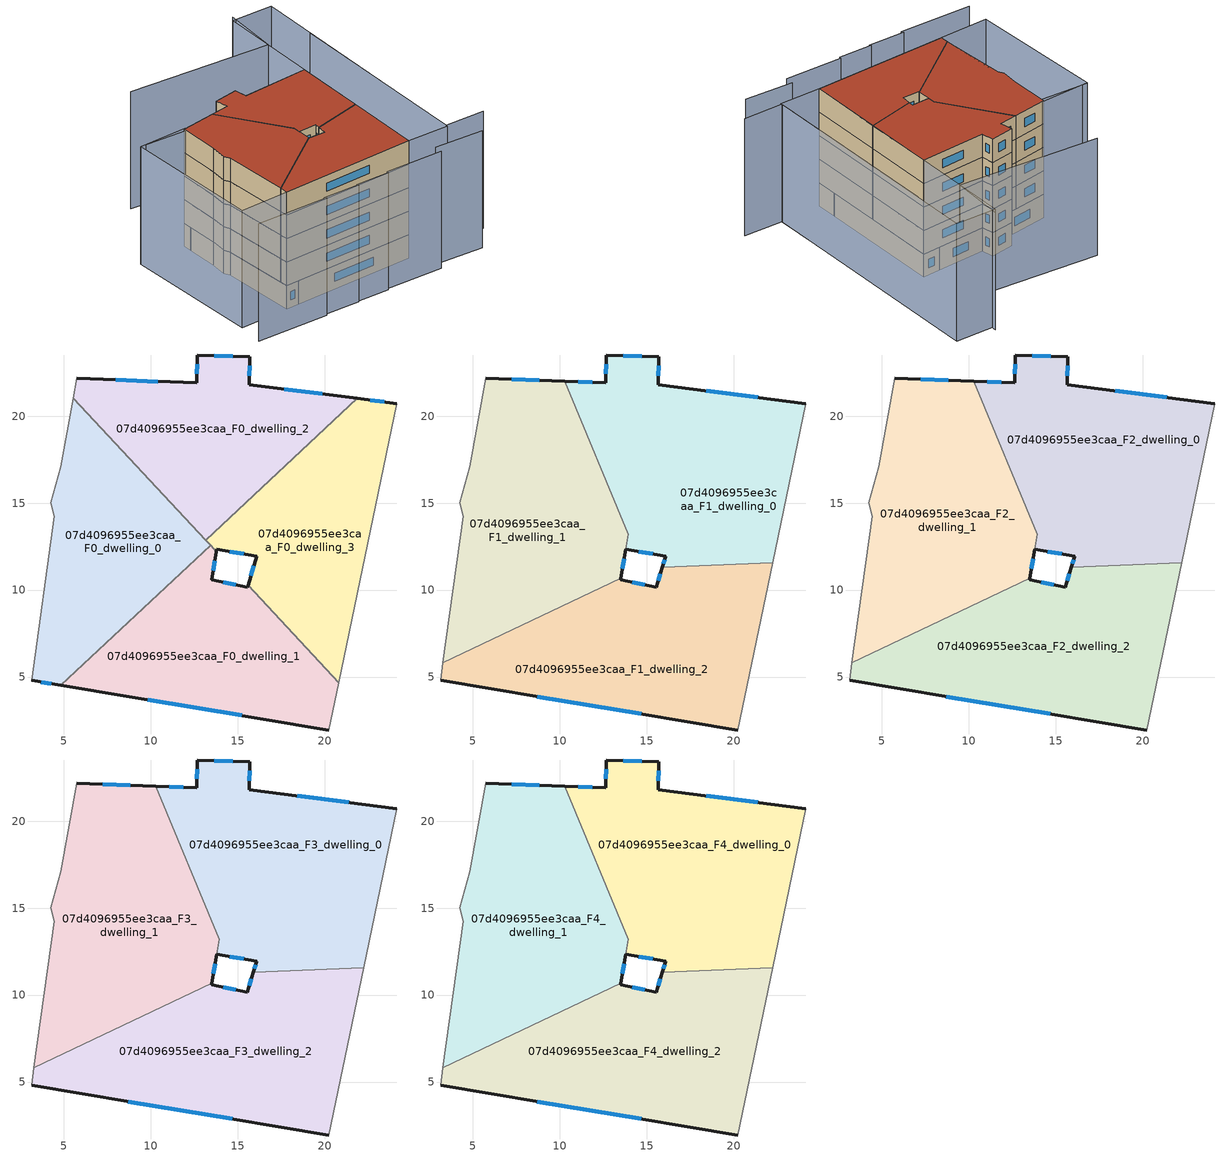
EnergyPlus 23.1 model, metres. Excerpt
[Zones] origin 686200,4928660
07d4096955ee3caa_F0_dwelling_0
 floor ground (EU_floor_Construction): 5.54,21.03 13.44,12.57 4.82,4.52 3.14,4.8 4.45,14.23 4.24,15.02 4.83,17.08 z0
 wall outside (EU_wall_Construction): 3.14,4.8 4.82,4.52 z0:3
 wall to 07d4096955ee3caa_F0_dwelling_1 (EU_wall_Construction): 4.82,4.52 13.44,12.57 z0:3
 wall adiabatic (EU_wall_Construction): 5.54,21.03 4.83,17.08 4.24,15.02 4.45,14.23 3.14,4.8 z0:3
 wall to 07d4096955ee3caa_F0_dwelling_2 (EU_wall_Construction): 13.16,12.87 5.54,21.03 z0:3
 wall to 07d4096955ee3caa_F0_dwelling_3 (EU_wall_Construction): 13.44,12.57 13.16,12.87 z0:3
 window (EU_Window_Construction): 3.68,4.71 4.27,4.61 z0.98:2.02
07d4096955ee3caa_F0_dwelling_1
 floor ground (EU_floor_Construction): 15.59,10.26 20.81,4.67 20.25,1.95 4.82,4.52 13.44,12.57 13.78,12.21 13.5,10.6 15.56,10.15 z0
 wall outside (EU_wall_Construction): 15.56,10.15 15.59,10.26 / 4.82,4.52 20.25,1.95 / 15.56,10.15 13.5,10.6 13.78,12.21 z0:3
 wall to 07d4096955ee3caa_F0_dwelling_3 (EU_wall_Construction): 20.81,4.67 15.59,10.26 / 13.78,12.21 13.44,12.57 z0:3
 wall adiabatic (EU_wall_Construction): 20.25,1.95 20.81,4.67 z0:3
 window (EU_Window_Construction): 9.84,3.69 15.23,2.79 / 13.59,11.13 13.68,11.69 / 14.89,10.3 14.17,10.46 z0.98:2.02
07d4096955ee3caa_F0_dwelling_2
 floor ground (EU_floor_Construction): 21.88,21.02 13.16,12.87 5.54,21.03 5.75,22.17 12.63,21.91 12.68,23.52 15.7,23.42 15.65,21.82 z0
 wall outside (EU_wall_Construction): 21.88,21.02 15.65,21.82 15.7,23.42 12.68,23.52 12.63,21.91 5.75,22.17 z0:3
 wall to 07d4096955ee3caa_F0_dwelling_3 (EU_wall_Construction): 13.16,12.87 21.88,21.02 z0:3
 wall adiabatic (EU_wall_Construction): 5.75,22.17 5.54,21.03 z0:3
 window (EU_Window_Construction): 15.66,22.34 15.68,22.9 / 19.86,21.28 17.68,21.56 / 10.39,22 7.99,22.09 / 12.66,23 12.65,22.44 / 14.72,23.45 13.66,23.49 z0.98:2.02
07d4096955ee3caa_F0_dwelling_3
 floor ground (EU_floor_Construction): 24.16,20.73 20.81,4.67 15.59,10.26 16.09,11.95 13.8,12.34 13.78,12.21 13.16,12.87 21.88,21.02 z0
 wall outside (EU_wall_Construction): 13.8,12.34 16.09,11.95 15.59,10.26 / 13.8,12.34 13.78,12.21 / 24.16,20.73 21.88,21.02 z0:3
 wall adiabatic (EU_wall_Construction): 20.81,4.67 24.16,20.73 z0:3
 window (EU_Window_Construction): 15.93,11.4 15.75,10.81 / 14.54,12.22 15.34,12.08 / 23.42,20.83 22.62,20.93 z0.98:2.02
07d4096955ee3caa_F1_dwelling_0
 floor to 07d4096955ee3caa_F0_dwelling_3 (EU_floor_Construction): 24.16,20.73 22.25,11.58 15.9,11.32 16.09,11.95 13.8,12.34 13.95,13.2 13.82,13.5 21.88,21.02 z3
 floor to 07d4096955ee3caa_F0_dwelling_2 (EU_floor_Construction): 21.88,21.02 13.82,13.5 10.29,22 12.63,21.91 12.68,23.52 15.7,23.42 15.65,21.82 z3
 wall outside (EU_wall_Construction): 24.16,20.73 15.65,21.82 15.7,23.42 12.68,23.52 12.63,21.91 10.29,22 / 13.8,12.34 16.09,11.95 15.9,11.32 z3:6
 wall adiabatic (EU_wall_Construction): 22.25,11.58 24.16,20.73 z3:6
 wall to 07d4096955ee3caa_F1_dwelling_2 (EU_wall_Construction): 15.9,11.32 22.25,11.58 z3:6
 wall to 07d4096955ee3caa_F1_dwelling_1 (EU_wall_Construction): 10.29,22 13.95,13.2 13.8,12.34 z3:6
 window (EU_Window_Construction): 11.87,21.94 11.05,21.97 / 12.66,23 12.65,22.44 / 14.72,23.45 13.66,23.49 / 15.66,22.34 15.68,22.9 / 21.39,21.09 18.42,21.47 / 16.03,11.75 15.96,11.53 / 14.54,12.22 15.34,12.08 z3.98:5.02
07d4096955ee3caa_F1_dwelling_1
 floor to 07d4096955ee3caa_F0_dwelling_0 (EU_floor_Construction): 5.54,21.03 13.44,12.57 9.24,8.65 3.28,5.82 4.45,14.23 4.24,15.02 4.83,17.08 z3
 floor to 07d4096955ee3caa_F0_dwelling_1 (EU_floor_Construction): 13.44,12.57 13.78,12.21 13.51,10.69 9.24,8.65 z3
 floor to 07d4096955ee3caa_F0_dwelling_3 (EU_floor_Construction): 13.82,13.5 13.95,13.2 13.78,12.21 13.16,12.87 z3
 floor to 07d4096955ee3caa_F0_dwelling_2 (EU_floor_Construction): 10.29,22 13.82,13.5 13.16,12.87 5.54,21.03 5.75,22.17 z3
 wall outside (EU_wall_Construction): 13.51,10.69 13.8,12.34 / 10.29,22 5.75,22.17 z3:6
 wall to 07d4096955ee3caa_F1_dwelling_2 (EU_wall_Construction): 3.28,5.82 13.51,10.69 z3:6
 wall adiabatic (EU_wall_Construction): 5.75,22.17 4.83,17.08 4.24,15.02 4.45,14.23 3.28,5.82 z3:6
 window (EU_Window_Construction): 13.6,11.22 13.7,11.8 / 8.81,22.06 7.23,22.12 z3.98:5.02
07d4096955ee3caa_F1_dwelling_2
 floor to 07d4096955ee3caa_F0_dwelling_1 (EU_floor_Construction): 15.59,10.26 20.81,4.67 20.25,1.95 4.82,4.52 9.24,8.65 13.51,10.69 13.5,10.6 15.56,10.15 z3
 floor to 07d4096955ee3caa_F0_dwelling_0 (EU_floor_Construction): 9.24,8.65 4.82,4.52 3.14,4.8 3.28,5.82 z3
 floor to 07d4096955ee3caa_F0_dwelling_3 (EU_floor_Construction): 22.25,11.58 20.81,4.67 15.59,10.26 15.9,11.32 z3
 wall outside (EU_wall_Construction): 13.51,10.69 13.5,10.6 / 15.9,11.32 15.56,10.15 13.5,10.6 / 3.14,4.8 20.25,1.95 z3:6
 wall adiabatic (EU_wall_Construction): 3.28,5.82 3.14,4.8 / 20.25,1.95 22.25,11.58 z3:6
 window (EU_Window_Construction): 14.89,10.3 14.17,10.46 / 15.79,10.94 15.67,10.53 / 8.7,3.88 14.68,2.88 z3.98:5.02
07d4096955ee3caa_F2_dwelling_0
 floor to 07d4096955ee3caa_F1_dwelling_0 (EU_floor_Construction): 24.16,20.73 22.25,11.58 15.9,11.32 16.09,11.95 13.8,12.34 13.95,13.2 10.29,22 12.63,21.91 12.68,23.52 15.7,23.42 15.65,21.82 z6
 wall outside (EU_wall_Construction): 24.16,20.73 15.65,21.82 15.7,23.42 12.68,23.52 12.63,21.91 10.29,22 / 13.8,12.34 16.09,11.95 15.9,11.32 z6:9
 wall adiabatic (EU_wall_Construction): 22.25,11.58 24.16,20.73 z6:9
 wall to 07d4096955ee3caa_F2_dwelling_2 (EU_wall_Construction): 15.9,11.32 22.25,11.58 z6:9
 wall to 07d4096955ee3caa_F2_dwelling_1 (EU_wall_Construction): 10.29,22 13.95,13.2 13.8,12.34 z6:9
 window (EU_Window_Construction): 11.87,21.94 11.05,21.97 / 12.66,23 12.65,22.44 / 14.72,23.45 13.66,23.49 / 15.66,22.34 15.68,22.9 / 21.39,21.09 18.42,21.47 / 16.03,11.75 15.96,11.53 / 14.54,12.22 15.34,12.08 z6.98:8.02
07d4096955ee3caa_F2_dwelling_1
 floor to 07d4096955ee3caa_F1_dwelling_1 (EU_floor_Construction): 10.29,22 13.95,13.2 13.51,10.69 3.28,5.82 4.45,14.23 4.24,15.02 4.83,17.08 5.75,22.17 z6
 wall outside (EU_wall_Construction): 13.51,10.69 13.8,12.34 / 10.29,22 5.75,22.17 z6:9
 wall to 07d4096955ee3caa_F2_dwelling_2 (EU_wall_Construction): 3.28,5.82 13.51,10.69 z6:9
 wall adiabatic (EU_wall_Construction): 5.75,22.17 4.83,17.08 4.24,15.02 4.45,14.23 3.28,5.82 z6:9
 window (EU_Window_Construction): 13.6,11.22 13.7,11.8 / 8.81,22.06 7.23,22.12 z6.98:8.02
07d4096955ee3caa_F2_dwelling_2
 floor to 07d4096955ee3caa_F1_dwelling_2 (EU_floor_Construction): 22.25,11.58 20.25,1.95 3.14,4.8 3.28,5.82 13.51,10.69 13.5,10.6 15.56,10.15 15.9,11.32 z6
 wall outside (EU_wall_Construction): 13.51,10.69 13.5,10.6 / 15.9,11.32 15.56,10.15 13.5,10.6 / 3.14,4.8 20.25,1.95 z6:9
 wall adiabatic (EU_wall_Construction): 3.28,5.82 3.14,4.8 / 20.25,1.95 22.25,11.58 z6:9
 window (EU_Window_Construction): 14.89,10.3 14.17,10.46 / 15.79,10.94 15.67,10.53 / 8.7,3.88 14.68,2.88 z6.98:8.02
07d4096955ee3caa_F3_dwelling_0
 floor to 07d4096955ee3caa_F2_dwelling_0 (EU_floor_Construction): 24.16,20.73 22.25,11.58 15.9,11.32 16.09,11.95 13.8,12.34 13.95,13.2 10.29,22 12.63,21.91 12.68,23.52 15.7,23.42 15.65,21.82 z9
 wall outside (EU_wall_Construction): 24.16,20.73 15.65,21.82 15.7,23.42 12.68,23.52 12.63,21.91 10.29,22 / 13.8,12.34 16.09,11.95 15.9,11.32 z9:12
 wall adiabatic (EU_wall_Construction): 22.25,11.58 24.16,20.73 z9:12
 wall to 07d4096955ee3caa_F3_dwelling_2 (EU_wall_Construction): 15.9,11.32 22.25,11.58 z9:12
 wall to 07d4096955ee3caa_F3_dwelling_1 (EU_wall_Construction): 10.29,22 13.95,13.2 13.8,12.34 z9:12
 window (EU_Window_Construction): 11.87,21.94 11.05,21.97 / 12.66,23 12.65,22.44 / 14.72,23.45 13.66,23.49 / 15.66,22.34 15.68,22.9 / 21.39,21.09 18.42,21.47 / 16.03,11.75 15.96,11.53 / 14.54,12.22 15.34,12.08 z9.98:11.02
07d4096955ee3caa_F3_dwelling_1
 floor to 07d4096955ee3caa_F2_dwelling_1 (EU_floor_Construction): 10.29,22 13.95,13.2 13.51,10.69 3.28,5.82 4.45,14.23 4.24,15.02 4.83,17.08 5.75,22.17 z9
 wall outside (EU_wall_Construction): 13.51,10.69 13.8,12.34 / 10.29,22 5.75,22.17 z9:12
 wall to 07d4096955ee3caa_F3_dwelling_2 (EU_wall_Construction): 3.28,5.82 13.51,10.69 z9:12
 wall adiabatic (EU_wall_Construction): 5.75,22.17 4.83,17.08 4.24,15.02 4.45,14.23 3.28,5.82 z9:12
 window (EU_Window_Construction): 13.6,11.22 13.7,11.8 / 8.81,22.06 7.23,22.12 z9.98:11.02
07d4096955ee3caa_F3_dwelling_2
 floor to 07d4096955ee3caa_F2_dwelling_2 (EU_floor_Construction): 22.25,11.58 20.25,1.95 3.14,4.8 3.28,5.82 13.51,10.69 13.5,10.6 15.56,10.15 15.9,11.32 z9
 wall outside (EU_wall_Construction): 13.51,10.69 13.5,10.6 / 15.9,11.32 15.56,10.15 13.5,10.6 / 3.14,4.8 20.25,1.95 z9:12
 wall adiabatic (EU_wall_Construction): 3.28,5.82 3.14,4.8 / 20.25,1.95 22.25,11.58 z9:12
 window (EU_Window_Construction): 14.89,10.3 14.17,10.46 / 15.79,10.94 15.67,10.53 / 8.7,3.88 14.68,2.88 z9.98:11.02
07d4096955ee3caa_F4_dwelling_0
 floor to 07d4096955ee3caa_F3_dwelling_0 (EU_floor_Construction): 24.16,20.73 22.25,11.58 15.9,11.32 16.09,11.95 13.8,12.34 13.95,13.2 10.29,22 12.63,21.91 12.68,23.52 15.7,23.42 15.65,21.82 z12
 wall outside (EU_wall_Construction): 24.16,20.73 15.65,21.82 15.7,23.42 12.68,23.52 12.63,21.91 10.29,22 / 13.8,12.34 16.09,11.95 15.9,11.32 z12:15
 wall adiabatic (EU_wall_Construction): 22.25,11.58 24.16,20.73 z12:15
 wall to 07d4096955ee3caa_F4_dwelling_2 (EU_wall_Construction): 15.9,11.32 22.25,11.58 z12:15
 wall to 07d4096955ee3caa_F4_dwelling_1 (EU_wall_Construction): 10.29,22 13.95,13.2 13.8,12.34 z12:15
 window (EU_Window_Construction): 11.87,21.94 11.05,21.97 / 12.66,23 12.65,22.44 / 14.72,23.45 13.66,23.49 / 15.66,22.34 15.68,22.9 / 21.39,21.09 18.42,21.47 / 16.03,11.75 15.96,11.53 / 14.54,12.22 15.34,12.08 z12.98:14.02
 roof outside (EU_roof_Construction): 22.25,11.58 24.16,20.73 15.65,21.82 15.7,23.42 12.68,23.52 12.63,21.91 10.29,22 13.95,13.2 13.8,12.34 16.09,11.95 15.9,11.32 z15
07d4096955ee3caa_F4_dwelling_1
 floor to 07d4096955ee3caa_F3_dwelling_1 (EU_floor_Construction): 10.29,22 13.95,13.2 13.51,10.69 3.28,5.82 4.45,14.23 4.24,15.02 4.83,17.08 5.75,22.17 z12
 wall outside (EU_wall_Construction): 13.51,10.69 13.8,12.34 / 10.29,22 5.75,22.17 z12:15
 wall to 07d4096955ee3caa_F4_dwelling_2 (EU_wall_Construction): 3.28,5.82 13.51,10.69 z12:15
 wall adiabatic (EU_wall_Construction): 5.75,22.17 4.83,17.08 4.24,15.02 4.45,14.23 3.28,5.82 z12:15
 window (EU_Window_Construction): 13.6,11.22 13.7,11.8 / 8.81,22.06 7.23,22.12 z12.98:14.02
 roof outside (EU_roof_Construction): 13.51,10.69 13.95,13.2 10.29,22 5.75,22.17 4.83,17.08 4.24,15.02 4.45,14.23 3.28,5.82 z15
07d4096955ee3caa_F4_dwelling_2
 floor to 07d4096955ee3caa_F3_dwelling_2 (EU_floor_Construction): 22.25,11.58 20.25,1.95 3.14,4.8 3.28,5.82 13.51,10.69 13.5,10.6 15.56,10.15 15.9,11.32 z12
 wall outside (EU_wall_Construction): 13.51,10.69 13.5,10.6 / 15.9,11.32 15.56,10.15 13.5,10.6 / 3.14,4.8 20.25,1.95 z12:15
 wall adiabatic (EU_wall_Construction): 3.28,5.82 3.14,4.8 / 20.25,1.95 22.25,11.58 z12:15
 window (EU_Window_Construction): 14.89,10.3 14.17,10.46 / 15.79,10.94 15.67,10.53 / 8.7,3.88 14.68,2.88 z12.98:14.02
 roof outside (EU_roof_Construction): 20.25,1.95 22.25,11.58 15.9,11.32 15.56,10.15 13.5,10.6 13.51,10.69 3.28,5.82 3.14,4.8 z15
shading: 4.93,0.86 9.52,-0.13 / 21.22,-1.15 27.23,-2.65 / 13.68,-0.61 20.96,-2.19 / 9.41,0.05 13.63,-0.87 / -4.04,2.58 5.08,0.67 / 30.49,0.06 25.45,1.09 / 25.45,1.09 30.42,25.41 / 5.68,21.88 -0.17,23.32 / 27.36,34.04 25.51,27.21 / 25.51,27.21 7.97,31.96 / 3.14,4.8 -3.13,5.84 / -3.13,5.84 -0.24,23.28 / -0.24,23.28 6.03,22.24 / 6.03,22.24 3.14,4.8 / 20.25,1.95 26.83,33.56 / 26.83,33.56 31.98,32.49 / 31.98,32.49 25.4,0.88 / 25.4,0.88 20.25,1.95 z0:15
[Building]
EU S2 Campaign: North Axis=0; Terrain=City; Solar Distribution=FullExterior
[Site:Location]
Bologna: Latitude=44.5; Longitude=11.25; Time Zone=1; Elevation=37
[SizingPeriod:WeatherFileDays]
AnnualSizingPeriod: Begin Month=1; Begin Day of Month=1; End Month=12; End Day of Month=31; Day of Week for Start Day=Monday; Use Weather File Daylight Saving Period=No; Use Weather File Rain and Snow Indicators=No
[MATERIAL]
EU_InternalMass_Material: Roughness=MediumRough; Thickness=0.1; Conductivity=1; Density=1800; Specific Heat=900; Thermal Absorptance=0.9; Solar Absorptance=0.7; Visible Absorptance=0.7
[MATERIAL:NOMASS] Roughness=MediumRough; Thermal Absorptance=0.9; Solar Absorptance=0.7; Visible Absorptance=0.7
Name | Thermal Resistance
EU_wall_NoMass | 0.905828
EU_roof_NoMass | 0.37593
EU_floor_NoMass | 0.67114
[WINDOWMATERIAL:SIMPLEGLAZINGSYSTEM]
EU_Window_SimpleGlazing: UFactor=4.52486; Solar Heat Gain Coefficient=0.85; Visible Transmittance=0.85
[CONSTRUCTION]
EU_wall_Construction: EU_wall_NoMass
EU_roof_Construction: EU_roof_NoMass
EU_floor_Construction: EU_floor_NoMass
EU_InternalMass_Construction: EU_InternalMass_Material
EU_Window_Construction: EU_Window_SimpleGlazing
[ZONE] Type=1; Multiplier=1; Ceiling Height=autocalculate; Floor Area=autocalculate; Part of Total Floor Area=Yes
Name | Volume
07d4096955ee3caa_F0_dwelling_0 | 250.761
07d4096955ee3caa_F1_dwelling_0; 07d4096955ee3caa_F2_dwelling_0; 07d4096955ee3caa_F3_dwelling_0; 07d4096955ee3caa_F4_dwelling_0 | 335.076
07d4096955ee3caa_F0_dwelling_1 | 250.766
07d4096955ee3caa_F1_dwelling_1; 07d4096955ee3caa_F2_dwelling_1; 07d4096955ee3caa_F3_dwelling_1; 07d4096955ee3caa_F4_dwelling_1 | 333.647
07d4096955ee3caa_F0_dwelling_2 | 250.777
07d4096955ee3caa_F1_dwelling_2; 07d4096955ee3caa_F2_dwelling_2; 07d4096955ee3caa_F3_dwelling_2; 07d4096955ee3caa_F4_dwelling_2 | 334.347
07d4096955ee3caa_F0_dwelling_3 | 250.764
[INTERNALMASS] Construction=EU_InternalMass_Construction
Name | Zone or ZoneList | Surface Area
07d4096955ee3caa_F0_dwelling_0_EU_InternalMass | 07d4096955ee3caa_F0_dwelling_0 | 83.5871
07d4096955ee3caa_F0_dwelling_1_EU_InternalMass | 07d4096955ee3caa_F0_dwelling_1 | 83.5888
07d4096955ee3caa_F0_dwelling_2_EU_InternalMass | 07d4096955ee3caa_F0_dwelling_2 | 83.5924
07d4096955ee3caa_F0_dwelling_3_EU_InternalMass | 07d4096955ee3caa_F0_dwelling_3 | 83.5875
07d4096955ee3caa_F1_dwelling_0_EU_InternalMass | 07d4096955ee3caa_F1_dwelling_0 | 111.691
07d4096955ee3caa_F1_dwelling_1_EU_InternalMass | 07d4096955ee3caa_F1_dwelling_1 | 111.216
07d4096955ee3caa_F1_dwelling_2_EU_InternalMass | 07d4096955ee3caa_F1_dwelling_2 | 111.449
07d4096955ee3caa_F2_dwelling_0_EU_InternalMass | 07d4096955ee3caa_F2_dwelling_0 | 111.691
07d4096955ee3caa_F2_dwelling_1_EU_InternalMass | 07d4096955ee3caa_F2_dwelling_1 | 111.216
07d4096955ee3caa_F2_dwelling_2_EU_InternalMass | 07d4096955ee3caa_F2_dwelling_2 | 111.449
07d4096955ee3caa_F3_dwelling_0_EU_InternalMass | 07d4096955ee3caa_F3_dwelling_0 | 111.691
07d4096955ee3caa_F3_dwelling_1_EU_InternalMass | 07d4096955ee3caa_F3_dwelling_1 | 111.216
07d4096955ee3caa_F3_dwelling_2_EU_InternalMass | 07d4096955ee3caa_F3_dwelling_2 | 111.449
07d4096955ee3caa_F4_dwelling_0_EU_InternalMass | 07d4096955ee3caa_F4_dwelling_0 | 111.691
07d4096955ee3caa_F4_dwelling_1_EU_InternalMass | 07d4096955ee3caa_F4_dwelling_1 | 111.216
07d4096955ee3caa_F4_dwelling_2_EU_InternalMass | 07d4096955ee3caa_F4_dwelling_2 | 111.449
[OTHEREQUIPMENT] Fuel Type=Electricity; Design Level Calculation Method=Watts/Area; Power per Zone Floor Area=1; Fraction Latent=0; Fraction Radiant=0; Fraction Lost=0; Carbon Dioxide Generation Rate=0; EndUse Subcategory=EU_Step8_InternalGains
Name | Zone or ZoneList or Space or SpaceList | Schedule
EU_Step8_InternalGain_07d4096955ee3caa_F0_dwelling_0_f000 | 07d4096955ee3caa_F0_dwelling_0 | EU_Step8_GainSchedule_07d4096955ee3caa_F0_dwelling_0_f000
EU_Step8_InternalGain_07d4096955ee3caa_F0_dwelling_1_f000 | 07d4096955ee3caa_F0_dwelling_1 | EU_Step8_GainSchedule_07d4096955ee3caa_F0_dwelling_1_f000
EU_Step8_InternalGain_07d4096955ee3caa_F0_dwelling_2_f000 | 07d4096955ee3caa_F0_dwelling_2 | EU_Step8_GainSchedule_07d4096955ee3caa_F0_dwelling_2_f000
EU_Step8_InternalGain_07d4096955ee3caa_F0_dwelling_3_f000 | 07d4096955ee3caa_F0_dwelling_3 | EU_Step8_GainSchedule_07d4096955ee3caa_F0_dwelling_3_f000
EU_Step8_InternalGain_07d4096955ee3caa_F1_dwelling_0_f000 | 07d4096955ee3caa_F1_dwelling_0 | EU_Step8_GainSchedule_07d4096955ee3caa_F1_dwelling_0_f000
EU_Step8_InternalGain_07d4096955ee3caa_F1_dwelling_1_f000 | 07d4096955ee3caa_F1_dwelling_1 | EU_Step8_GainSchedule_07d4096955ee3caa_F1_dwelling_1_f000
EU_Step8_InternalGain_07d4096955ee3caa_F1_dwelling_2_f000 | 07d4096955ee3caa_F1_dwelling_2 | EU_Step8_GainSchedule_07d4096955ee3caa_F1_dwelling_2_f000
EU_Step8_InternalGain_07d4096955ee3caa_F2_dwelling_0_f000 | 07d4096955ee3caa_F2_dwelling_0 | EU_Step8_GainSchedule_07d4096955ee3caa_F2_dwelling_0_f000
EU_Step8_InternalGain_07d4096955ee3caa_F2_dwelling_1_f000 | 07d4096955ee3caa_F2_dwelling_1 | EU_Step8_GainSchedule_07d4096955ee3caa_F2_dwelling_1_f000
EU_Step8_InternalGain_07d4096955ee3caa_F2_dwelling_2_f000 | 07d4096955ee3caa_F2_dwelling_2 | EU_Step8_GainSchedule_07d4096955ee3caa_F2_dwelling_2_f000
EU_Step8_InternalGain_07d4096955ee3caa_F3_dwelling_0_f000 | 07d4096955ee3caa_F3_dwelling_0 | EU_Step8_GainSchedule_07d4096955ee3caa_F3_dwelling_0_f000
EU_Step8_InternalGain_07d4096955ee3caa_F3_dwelling_1_f000 | 07d4096955ee3caa_F3_dwelling_1 | EU_Step8_GainSchedule_07d4096955ee3caa_F3_dwelling_1_f000
EU_Step8_InternalGain_07d4096955ee3caa_F3_dwelling_2_f000 | 07d4096955ee3caa_F3_dwelling_2 | EU_Step8_GainSchedule_07d4096955ee3caa_F3_dwelling_2_f000
EU_Step8_InternalGain_07d4096955ee3caa_F4_dwelling_0_f000 | 07d4096955ee3caa_F4_dwelling_0 | EU_Step8_GainSchedule_07d4096955ee3caa_F4_dwelling_0_f000
EU_Step8_InternalGain_07d4096955ee3caa_F4_dwelling_1_f000 | 07d4096955ee3caa_F4_dwelling_1 | EU_Step8_GainSchedule_07d4096955ee3caa_F4_dwelling_1_f000
EU_Step8_InternalGain_07d4096955ee3caa_F4_dwelling_2_f000 | 07d4096955ee3caa_F4_dwelling_2 | EU_Step8_GainSchedule_07d4096955ee3caa_F4_dwelling_2_f000
[ZONEVENTILATION:DESIGNFLOWRATE] Schedule=EU_AlwaysOn; Design Flow Rate Calculation Method=AirChanges/Hour; Air Changes per Hour=0.73129; Ventilation Type=Natural; Fan Pressure Rise=0; Fan Total Efficiency=1; Constant Term Coefficient=1; Temperature Term Coefficient=0; Velocity Term Coefficient=0; Velocity Squared Term Coefficient=0; Minimum Indoor Temperature=-100; Maximum Indoor Temperature=100; Delta Temperature=-100; Minimum Outdoor Temperature=-100; Maximum Outdoor Temperature=100; Maximum Wind Speed=40
Name | Zone or ZoneList or Space or SpaceList
EU_ConstantAir_07d4096955ee3caa_F0_dwelling_0 | 07d4096955ee3caa_F0_dwelling_0
EU_ConstantAir_07d4096955ee3caa_F0_dwelling_1 | 07d4096955ee3caa_F0_dwelling_1
EU_ConstantAir_07d4096955ee3caa_F0_dwelling_2 | 07d4096955ee3caa_F0_dwelling_2
EU_ConstantAir_07d4096955ee3caa_F0_dwelling_3 | 07d4096955ee3caa_F0_dwelling_3
EU_ConstantAir_07d4096955ee3caa_F1_dwelling_0 | 07d4096955ee3caa_F1_dwelling_0
EU_ConstantAir_07d4096955ee3caa_F1_dwelling_1 | 07d4096955ee3caa_F1_dwelling_1
EU_ConstantAir_07d4096955ee3caa_F1_dwelling_2 | 07d4096955ee3caa_F1_dwelling_2
EU_ConstantAir_07d4096955ee3caa_F2_dwelling_0 | 07d4096955ee3caa_F2_dwelling_0
EU_ConstantAir_07d4096955ee3caa_F2_dwelling_1 | 07d4096955ee3caa_F2_dwelling_1
EU_ConstantAir_07d4096955ee3caa_F2_dwelling_2 | 07d4096955ee3caa_F2_dwelling_2
EU_ConstantAir_07d4096955ee3caa_F3_dwelling_0 | 07d4096955ee3caa_F3_dwelling_0
EU_ConstantAir_07d4096955ee3caa_F3_dwelling_1 | 07d4096955ee3caa_F3_dwelling_1
EU_ConstantAir_07d4096955ee3caa_F3_dwelling_2 | 07d4096955ee3caa_F3_dwelling_2
EU_ConstantAir_07d4096955ee3caa_F4_dwelling_0 | 07d4096955ee3caa_F4_dwelling_0
EU_ConstantAir_07d4096955ee3caa_F4_dwelling_1 | 07d4096955ee3caa_F4_dwelling_1
EU_ConstantAir_07d4096955ee3caa_F4_dwelling_2 | 07d4096955ee3caa_F4_dwelling_2
[HVACTEMPLATE:THERMOSTAT] Constant Heating Setpoint=20; Constant Cooling Setpoint=50
EU_HeatOnly_07d4096955ee3caa_F0_dwelling_0; EU_HeatOnly_07d4096955ee3caa_F0_dwelling_1; EU_HeatOnly_07d4096955ee3caa_F0_dwelling_2; EU_HeatOnly_07d4096955ee3caa_F0_dwelling_3; EU_HeatOnly_07d4096955ee3caa_F1_dwelling_0; EU_HeatOnly_07d4096955ee3caa_F1_dwelling_1; EU_HeatOnly_07d4096955ee3caa_F1_dwelling_2; EU_HeatOnly_07d4096955ee3caa_F2_dwelling_0; EU_HeatOnly_07d4096955ee3caa_F2_dwelling_1; EU_HeatOnly_07d4096955ee3caa_F2_dwelling_2; EU_HeatOnly_07d4096955ee3caa_F3_dwelling_0; EU_HeatOnly_07d4096955ee3caa_F3_dwelling_1; EU_HeatOnly_07d4096955ee3caa_F3_dwelling_2; EU_HeatOnly_07d4096955ee3caa_F4_dwelling_0; EU_HeatOnly_07d4096955ee3caa_F4_dwelling_1; EU_HeatOnly_07d4096955ee3caa_F4_dwelling_2
[HVACTEMPLATE:ZONE:IDEALLOADSAIRSYSTEM] System Availability Schedule=EU_AlwaysOn; Maximum Heating Supply Air Temperature=50; Minimum Cooling Supply Air Temperature=13; Maximum Heating Supply Air Humidity Ratio=0.0156; Minimum Cooling Supply Air Humidity Ratio=0.0077; Heating Limit=NoLimit; Cooling Limit=NoLimit; Heating Availability Schedule=EU_AlwaysOn; Cooling Availability Schedule=EU_CoolingOff; Dehumidification Control Type=ConstantSensibleHeatRatio; Cooling Sensible Heat Ratio=0.7; Dehumidification Setpoint=60; Humidification Control Type=None; Humidification Setpoint=30; Outdoor Air Method=None; Outdoor Air Flow Rate per Person=0.00944; Outdoor Air Flow Rate per Zone Floor Area=0; Outdoor Air Flow Rate per Zone=0; Demand Controlled Ventilation Type=None; Outdoor Air Economizer Type=NoEconomizer; Heat Recovery Type=None; Sensible Heat Recovery Effectiveness=0.7; Latent Heat Recovery Effectiveness=0.65
Name | Template Thermostat
07d4096955ee3caa_F0_dwelling_0 | EU_HeatOnly_07d4096955ee3caa_F0_dwelling_0
07d4096955ee3caa_F0_dwelling_1 | EU_HeatOnly_07d4096955ee3caa_F0_dwelling_1
07d4096955ee3caa_F0_dwelling_2 | EU_HeatOnly_07d4096955ee3caa_F0_dwelling_2
07d4096955ee3caa_F0_dwelling_3 | EU_HeatOnly_07d4096955ee3caa_F0_dwelling_3
07d4096955ee3caa_F1_dwelling_0 | EU_HeatOnly_07d4096955ee3caa_F1_dwelling_0
07d4096955ee3caa_F1_dwelling_1 | EU_HeatOnly_07d4096955ee3caa_F1_dwelling_1
07d4096955ee3caa_F1_dwelling_2 | EU_HeatOnly_07d4096955ee3caa_F1_dwelling_2
07d4096955ee3caa_F2_dwelling_0 | EU_HeatOnly_07d4096955ee3caa_F2_dwelling_0
07d4096955ee3caa_F2_dwelling_1 | EU_HeatOnly_07d4096955ee3caa_F2_dwelling_1
07d4096955ee3caa_F2_dwelling_2 | EU_HeatOnly_07d4096955ee3caa_F2_dwelling_2
07d4096955ee3caa_F3_dwelling_0 | EU_HeatOnly_07d4096955ee3caa_F3_dwelling_0
07d4096955ee3caa_F3_dwelling_1 | EU_HeatOnly_07d4096955ee3caa_F3_dwelling_1
07d4096955ee3caa_F3_dwelling_2 | EU_HeatOnly_07d4096955ee3caa_F3_dwelling_2
07d4096955ee3caa_F4_dwelling_0 | EU_HeatOnly_07d4096955ee3caa_F4_dwelling_0
07d4096955ee3caa_F4_dwelling_1 | EU_HeatOnly_07d4096955ee3caa_F4_dwelling_1
07d4096955ee3caa_F4_dwelling_2 | EU_HeatOnly_07d4096955ee3caa_F4_dwelling_2
[SIZING:ZONE] Zone Cooling Design Supply Air Temperature Input Method=SupplyAirTemperature; Zone Cooling Design Supply Air Temperature=13; Zone Heating Design Supply Air Temperature Input Method=SupplyAirTemperature; Zone Heating Design Supply Air Temperature=50; Zone Cooling Design Supply Air Humidity Ratio=0.008; Zone Heating Design Supply Air Humidity Ratio=0.008; Cooling Design Air Flow Method=DesignDay; Cooling Design Air Flow Rate=0; Cooling Minimum Air Flow per Zone Floor Area=0.000762; Cooling Minimum Air Flow=0; Cooling Minimum Air Flow Fraction=0.2; Heating Design Air Flow Method=DesignDay; Heating Design Air Flow Rate=0; Heating Maximum Air Flow per Zone Floor Area=0.002032; Heating Maximum Air Flow=0.141576; Heating Maximum Air Flow Fraction=0.3; Account for Dedicated Outdoor Air System=No; Dedicated Outdoor Air System Control Strategy=NeutralSupplyAir; Dedicated Outdoor Air Low Setpoint Temperature for Design=autosize; Dedicated Outdoor Air High Setpoint Temperature for Design=autosize; Zone Load Sizing Method=Sensible Load Only No Latent Load; Zone Latent Cooling Design Supply Air Humidity Ratio Input Method=HumidityRatioDifference; Zone Cooling Design Supply Air Humidity Ratio Difference=0.005; Zone Latent Heating Design Supply Air Humidity Ratio Input Method=HumidityRatioDifference; Zone Humidification Design Supply Air Humidity Ratio Difference=0.005
07d4096955ee3caa_F0_dwelling_0; 07d4096955ee3caa_F0_dwelling_1; 07d4096955ee3caa_F0_dwelling_2; 07d4096955ee3caa_F0_dwelling_3; 07d4096955ee3caa_F1_dwelling_0; 07d4096955ee3caa_F1_dwelling_1; 07d4096955ee3caa_F1_dwelling_2; 07d4096955ee3caa_F2_dwelling_0; 07d4096955ee3caa_F2_dwelling_1; 07d4096955ee3caa_F2_dwelling_2; 07d4096955ee3caa_F3_dwelling_0; 07d4096955ee3caa_F3_dwelling_1; 07d4096955ee3caa_F3_dwelling_2; 07d4096955ee3caa_F4_dwelling_0; 07d4096955ee3caa_F4_dwelling_1; 07d4096955ee3caa_F4_dwelling_2
[SCHEDULE:CONSTANT]
Name | Hourly Value
EU_AlwaysOn | 1
EU_CoolingOff | 0
[SCHEDULE:FILE] Column Number=1; Rows to Skip at Top=0; Number of Hours of Data=8760; Column Separator=Comma; Interpolate to Timestep=No; Minutes per Item=60; Adjust Schedule for Daylight Savings=Yes
Name | File
EU_Step8_GainSchedule_07d4096955ee3caa_F0_dwelling_0_f000 | ../../schedules/07d4096955ee3caa/07d4096955ee3caa_F0_dwelling_0_f000_gain.csv
EU_Step8_GainSchedule_07d4096955ee3caa_F0_dwelling_1_f000 | ../../schedules/07d4096955ee3caa/07d4096955ee3caa_F0_dwelling_1_f000_gain.csv
EU_Step8_GainSchedule_07d4096955ee3caa_F0_dwelling_2_f000 | ../../schedules/07d4096955ee3caa/07d4096955ee3caa_F0_dwelling_2_f000_gain.csv
EU_Step8_GainSchedule_07d4096955ee3caa_F0_dwelling_3_f000 | ../../schedules/07d4096955ee3caa/07d4096955ee3caa_F0_dwelling_3_f000_gain.csv
EU_Step8_GainSchedule_07d4096955ee3caa_F1_dwelling_0_f000 | ../../schedules/07d4096955ee3caa/07d4096955ee3caa_F1_dwelling_0_f000_gain.csv
EU_Step8_GainSchedule_07d4096955ee3caa_F1_dwelling_1_f000 | ../../schedules/07d4096955ee3caa/07d4096955ee3caa_F1_dwelling_1_f000_gain.csv
EU_Step8_GainSchedule_07d4096955ee3caa_F1_dwelling_2_f000 | ../../schedules/07d4096955ee3caa/07d4096955ee3caa_F1_dwelling_2_f000_gain.csv
EU_Step8_GainSchedule_07d4096955ee3caa_F2_dwelling_0_f000 | ../../schedules/07d4096955ee3caa/07d4096955ee3caa_F2_dwelling_0_f000_gain.csv
EU_Step8_GainSchedule_07d4096955ee3caa_F2_dwelling_1_f000 | ../../schedules/07d4096955ee3caa/07d4096955ee3caa_F2_dwelling_1_f000_gain.csv
EU_Step8_GainSchedule_07d4096955ee3caa_F2_dwelling_2_f000 | ../../schedules/07d4096955ee3caa/07d4096955ee3caa_F2_dwelling_2_f000_gain.csv
EU_Step8_GainSchedule_07d4096955ee3caa_F3_dwelling_0_f000 | ../../schedules/07d4096955ee3caa/07d4096955ee3caa_F3_dwelling_0_f000_gain.csv
EU_Step8_GainSchedule_07d4096955ee3caa_F3_dwelling_1_f000 | ../../schedules/07d4096955ee3caa/07d4096955ee3caa_F3_dwelling_1_f000_gain.csv
EU_Step8_GainSchedule_07d4096955ee3caa_F3_dwelling_2_f000 | ../../schedules/07d4096955ee3caa/07d4096955ee3caa_F3_dwelling_2_f000_gain.csv
EU_Step8_GainSchedule_07d4096955ee3caa_F4_dwelling_0_f000 | ../../schedules/07d4096955ee3caa/07d4096955ee3caa_F4_dwelling_0_f000_gain.csv
EU_Step8_GainSchedule_07d4096955ee3caa_F4_dwelling_1_f000 | ../../schedules/07d4096955ee3caa/07d4096955ee3caa_F4_dwelling_1_f000_gain.csv
EU_Step8_GainSchedule_07d4096955ee3caa_F4_dwelling_2_f000 | ../../schedules/07d4096955ee3caa/07d4096955ee3caa_F4_dwelling_2_f000_gain.csv
